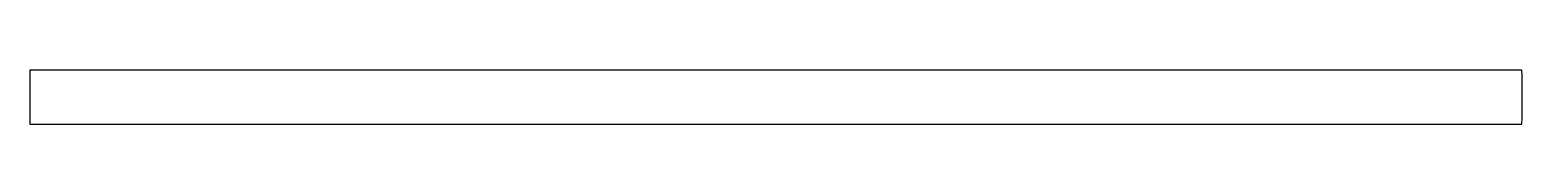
# Model space of a CAD drawing. Header units: inches. Extents: x 0.5 to 3.25, y -0.05 to 0.05.
import ezdxf

# ---------------------------------------------------------------- set-up
doc = ezdxf.new("R2010")
doc.units = ezdxf.units.IN
doc.header["$MEASUREMENT"] = 0

msp = doc.modelspace()

# ---------------------------------------------------------------- linework, layer by layer
at = {"color": 7, "linetype": 'Continuous'}
for p, q in [((0.5, 0.05), (3.2496, 0.05)), ((0.5, 0.05), (0.5, -0.05)), ((0.5, -0.05), (3.2496, -0.05))]:
    msp.add_line(p, q, dxfattribs=at)
msp.add_arc((0, 0), 3.25, 359.1185, 0.8815, dxfattribs=at)

doc.saveas('drawing.dxf')
